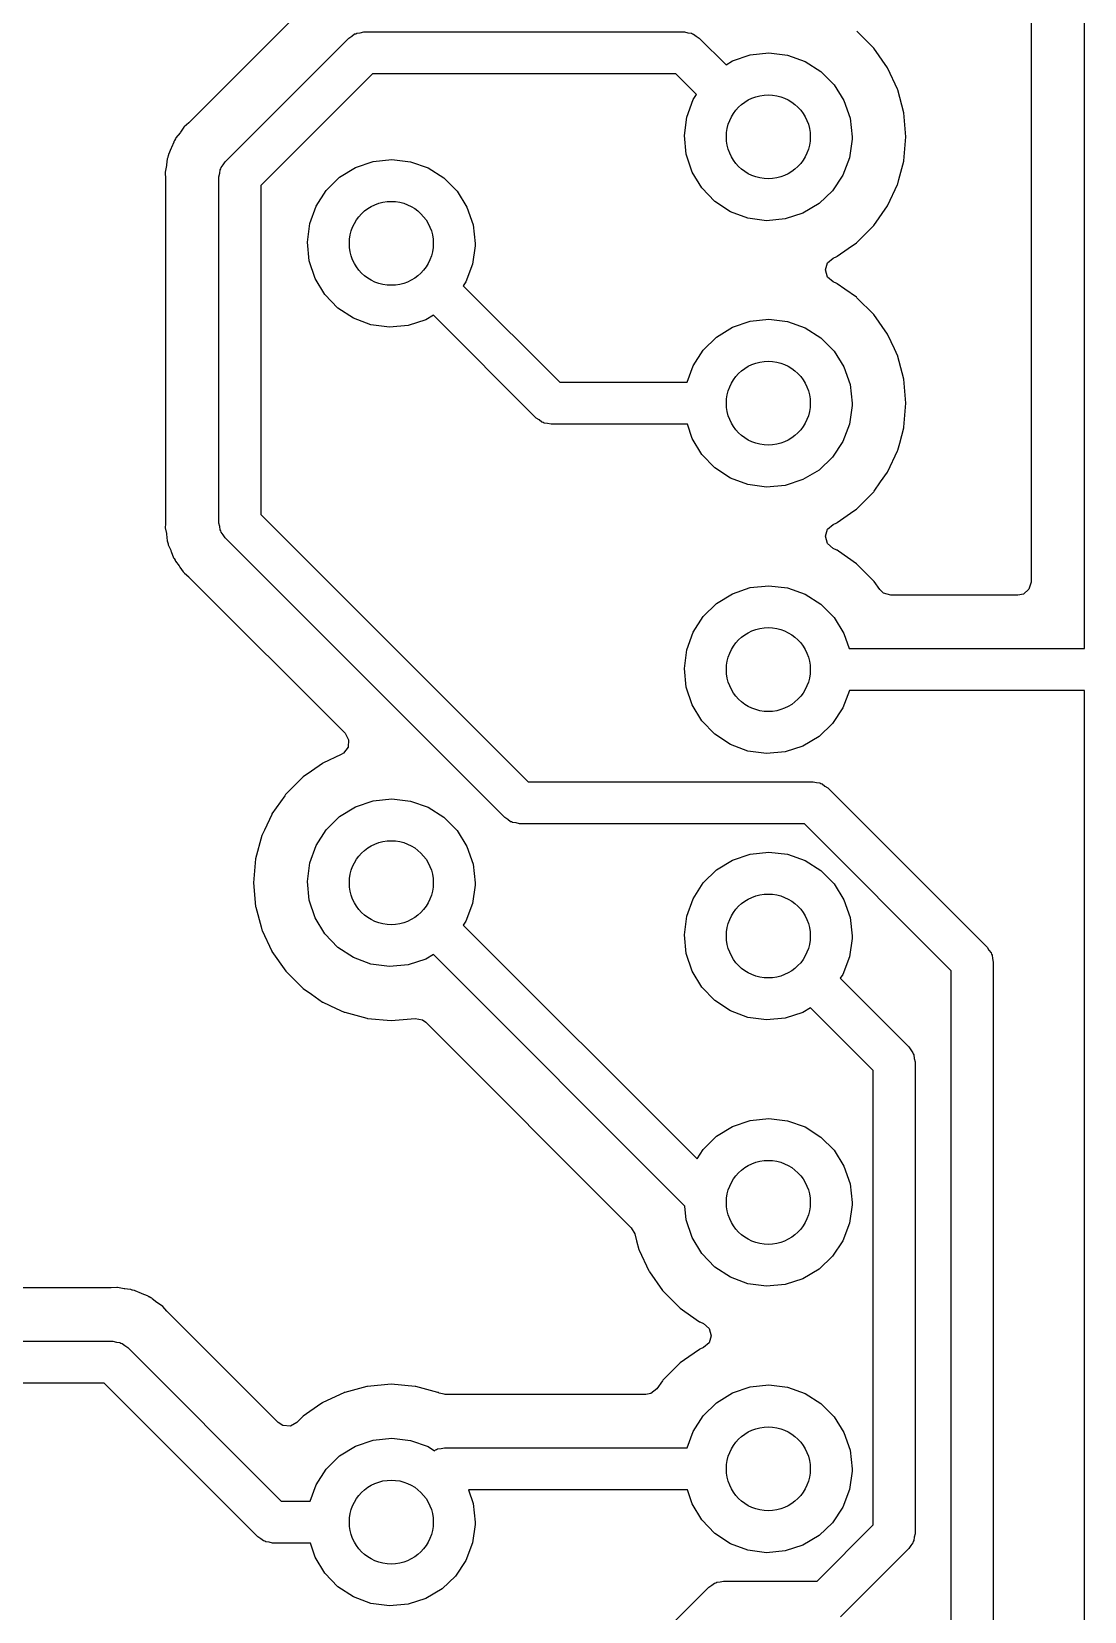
# Model space of a CAD drawing. Extents: x 83 to 135, y -230 to -45.
# Drawn here: x 98.34 to 108.39, y -98.39 to -83.32 of the extents above; entities that cross this region are included whole.
import ezdxf

# ---------------------------------------------------------------- set-up
doc = ezdxf.new("R2010")
doc.units = 0
doc.layers.add('BLACK', color=7, linetype='CONTINUOUS')

msp = doc.modelspace()

# ---------------------------------------------------------------- linework, layer by layer
at = {"layer": 'BLACK', "linetype": 'CONTINUOUS'}
for p, q in [((108.385, -89.208), (108.385, -74.368)), ((107.876, -75.0025), (107.876, -88.5735)), ((100.993, -83.0444), (99.8495, -84.1876)), ((100.189, -84.5676), (101.37, -83.3863)), ((101.37, -83.3863), (101.398, -83.3686)), ((101.398, -83.3686), (101.424, -83.3478)), ((101.424, -83.3478), (101.435, -83.3452)), ((101.435, -83.3452), (101.445, -83.3391)), ((101.445, -83.3391), (101.478, -83.3354)), ((101.478, -83.3354), (101.511, -83.328)), ((101.511, -83.328), (104.57, -83.328)), ((104.57, -83.328), (104.603, -83.3355)), ((104.603, -83.3355), (104.636, -83.3392)), ((104.636, -83.3392), (104.646, -83.3454)), ((104.646, -83.3454), (104.657, -83.3479)), ((104.657, -83.3479), (104.683, -83.3688)), ((104.683, -83.3688), (104.711, -83.3866)), ((104.711, -83.3866), (104.967, -83.6424)), ((106.376, -83.4837), (106.214, -83.3218)), ((105.029, -83.6041), (105.198, -83.5467)), ((105.198, -83.5467), (105.376, -83.528)), ((105.376, -83.528), (105.553, -83.5491)), ((105.553, -83.5491), (105.721, -83.609)), ((106.508, -83.6713), (106.376, -83.4837)), ((101.594, -83.728), (100.53, -84.7918)), ((104.487, -83.728), (101.594, -83.728)), ((104.684, -83.9248), (104.487, -83.728)), ((104.967, -83.6424), (105.029, -83.6041)), ((105.721, -83.609), (105.871, -83.7045)), ((105.871, -83.7045), (105.997, -83.8311)), ((106.51, -83.6762), (106.508, -83.6713)), ((106.602, -83.8738), (106.51, -83.6762)), ((106.51, -83.6762), (106.51, -83.6762)), ((105.997, -83.8311), (106.091, -83.9823)), ((106.604, -83.8788), (106.602, -83.8738)), ((106.664, -84.0999), (106.604, -83.8788)), ((104.592, -84.1399), (104.653, -83.9723)), ((104.653, -83.9723), (104.684, -83.9248)), ((106.091, -83.9823), (106.15, -84.1508)), ((99.8432, -84.1934), (99.7996, -84.2314)), ((99.8495, -84.1876), (99.8432, -84.1934)), ((104.57, -84.3168), (104.592, -84.1399)), ((106.15, -84.1508), (106.17, -84.328)), ((106.683, -84.328), (106.664, -84.0999)), ((99.715, -84.3485), (99.7066, -84.3632)), ((99.7164, -84.3462), (99.715, -84.3485)), ((99.7195, -84.3393), (99.7164, -84.3462)), ((99.7589, -84.289), (99.7195, -84.3393)), ((99.7629, -84.2837), (99.7589, -84.289)), ((99.7952, -84.2377), (99.7629, -84.2837)), ((99.7996, -84.2314), (99.7952, -84.2377)), ((104.587, -84.4943), (104.57, -84.3168)), ((106.17, -84.3503), (106.145, -84.527)), ((106.17, -84.328), (106.17, -84.3503)), ((106.664, -84.5561), (106.683, -84.328)), ((99.649, -84.4956), (99.6476, -84.503)), ((99.6752, -84.4373), (99.649, -84.4956)), ((99.6778, -84.4313), (99.6752, -84.4373)), ((99.6982, -84.3788), (99.6778, -84.4313)), ((99.6983, -84.3788), (99.6982, -84.3788)), ((99.701, -84.3717), (99.6983, -84.3788)), ((99.7054, -84.3655), (99.701, -84.3717)), ((99.7066, -84.3632), (99.7054, -84.3655)), ((104.644, -84.6636), (104.587, -84.4943)), ((99.6293, -84.6014), (99.6177, -84.6642)), ((99.6304, -84.5949), (99.6293, -84.6014)), ((99.6377, -84.539), (99.6304, -84.5949)), ((99.6387, -84.5315), (99.6377, -84.539)), ((99.6377, -84.539), (99.6377, -84.539)), ((99.6415, -84.5244), (99.6387, -84.5315)), ((99.6421, -84.5218), (99.6415, -84.5244)), ((99.6468, -84.5056), (99.6421, -84.5218)), ((99.6476, -84.503), (99.6468, -84.5056)), ((100.137, -84.6761), (100.141, -84.6429)), ((100.141, -84.6429), (100.147, -84.6332)), ((100.147, -84.6332), (100.15, -84.622)), ((100.15, -84.622), (100.171, -84.5959)), ((100.171, -84.5959), (100.189, -84.5676)), ((101.281, -84.7136), (101.433, -84.6201)), ((101.433, -84.6201), (101.602, -84.5627)), ((101.602, -84.5627), (101.78, -84.544)), ((101.78, -84.544), (101.957, -84.5651)), ((101.957, -84.5651), (102.125, -84.625)), ((102.125, -84.625), (102.275, -84.7205)), ((106.145, -84.527), (106.082, -84.6937)), ((106.616, -84.7343), (106.662, -84.5614)), ((106.662, -84.5614), (106.664, -84.5561)), ((106.662, -84.5614), (106.662, -84.5614)), ((99.6177, -84.6642), (99.6181, -84.6718)), ((99.6181, -84.6718), (99.6181, -84.6718)), ((99.6181, -84.6718), (99.6213, -84.7264)), ((99.6213, -84.7264), (99.6215, -84.7336)), ((99.6215, -84.7336), (99.6215, -87.9821)), ((100.13, -84.7087), (100.137, -84.6761)), ((100.13, -88.011), (100.13, -84.7087)), ((100.53, -84.7918), (100.53, -87.9282)), ((101.154, -84.8384), (101.281, -84.7136)), ((102.275, -84.7205), (102.401, -84.8471)), ((104.736, -84.8161), (104.644, -84.6636)), ((106.082, -84.6937), (105.983, -84.8422)), ((106.51, -84.9798), (106.602, -84.7822)), ((106.602, -84.7822), (106.604, -84.7772)), ((106.602, -84.7822), (106.602, -84.7822)), ((106.604, -84.7772), (106.616, -84.7343)), ((101.057, -84.9883), (101.154, -84.8384)), ((102.401, -84.8471), (102.495, -84.9983)), ((104.86, -84.9444), (104.736, -84.8161)), ((105.009, -85.0421), (104.86, -84.9444)), ((105.983, -84.8422), (105.854, -84.9652)), ((100.996, -85.1559), (101.057, -84.9883)), ((102.495, -84.9983), (102.554, -85.1668)), ((105.176, -85.1042), (105.009, -85.0421)), ((105.353, -85.1278), (105.176, -85.1042)), ((105.7, -85.0565), (105.531, -85.1117)), ((105.854, -84.9652), (105.7, -85.0565)), ((106.376, -85.1723), (106.508, -84.9847)), ((106.508, -84.9847), (106.51, -84.9798)), ((106.51, -84.9798), (106.51, -84.9798)), ((100.974, -85.3328), (100.996, -85.1559)), ((102.554, -85.1668), (102.574, -85.344)), ((105.531, -85.1117), (105.353, -85.1278)), ((106.214, -85.3342), (106.376, -85.1723)), ((100.991, -85.5103), (100.974, -85.3328)), ((102.574, -85.3663), (102.549, -85.543)), ((102.574, -85.344), (102.574, -85.3663)), ((106.027, -85.4655), (106.132, -85.3921)), ((106.132, -85.3921), (106.21, -85.3374)), ((106.21, -85.3374), (106.214, -85.3342)), ((106.21, -85.3374), (106.21, -85.3374)), ((101.048, -85.6796), (100.991, -85.5103)), ((102.549, -85.543), (102.486, -85.7097)), ((105.915, -85.597), (105.935, -85.529)), ((105.935, -85.529), (105.988, -85.4838)), ((105.988, -85.4838), (106.022, -85.4678)), ((106.022, -85.4678), (106.027, -85.4655)), ((106.022, -85.4678), (106.022, -85.4678)), ((101.14, -85.8321), (101.048, -85.6796)), ((105.934, -85.6653), (105.915, -85.597)), ((105.988, -85.7122), (105.934, -85.6653)), ((101.264, -85.9604), (101.14, -85.8321)), ((102.486, -85.7097), (102.46, -85.7475)), ((102.46, -85.7475), (103.381, -86.668)), ((106.022, -85.7282), (105.988, -85.7122)), ((106.027, -85.7305), (106.022, -85.7282)), ((106.022, -85.7282), (106.022, -85.7282)), ((106.099, -85.7812), (106.027, -85.7305)), ((106.21, -85.8586), (106.099, -85.7812)), ((101.413, -86.0581), (101.264, -85.9604)), ((106.214, -85.8618), (106.21, -85.8586)), ((106.21, -85.8586), (106.21, -85.8586)), ((106.376, -86.0237), (106.214, -85.8618)), ((101.58, -86.1202), (101.413, -86.0581)), ((101.757, -86.1438), (101.58, -86.1202)), ((101.935, -86.1277), (101.757, -86.1438)), ((102.104, -86.0725), (101.935, -86.1277)), ((102.177, -86.0295), (102.104, -86.0725)), ((103.157, -87.0094), (102.177, -86.0295)), ((104.877, -86.2376), (105.029, -86.1441)), ((105.029, -86.1441), (105.198, -86.0867)), ((105.198, -86.0867), (105.376, -86.068)), ((105.376, -86.068), (105.553, -86.0891)), ((105.553, -86.0891), (105.721, -86.149)), ((105.721, -86.149), (105.871, -86.2445)), ((106.508, -86.2113), (106.376, -86.0237)), ((104.75, -86.3624), (104.877, -86.2376)), ((105.871, -86.2445), (105.997, -86.3711)), ((106.51, -86.2162), (106.508, -86.2113)), ((106.572, -86.3502), (106.51, -86.2162)), ((106.51, -86.2162), (106.51, -86.2162)), ((104.653, -86.5123), (104.75, -86.3624)), ((105.997, -86.3711), (106.091, -86.5223)), ((106.604, -86.4188), (106.572, -86.3502)), ((106.606, -86.4241), (106.604, -86.4188)), ((106.647, -86.5797), (106.606, -86.4241)), ((106.606, -86.4241), (106.606, -86.4241)), ((104.597, -86.668), (104.653, -86.5123)), ((106.091, -86.5223), (106.15, -86.6908)), ((106.664, -86.6399), (106.647, -86.5797)), ((103.381, -86.668), (104.597, -86.668)), ((106.15, -86.6908), (106.17, -86.868)), ((106.683, -86.868), (106.664, -86.6399)), ((106.17, -86.8903), (106.145, -87.067)), ((106.17, -86.868), (106.17, -86.8903)), ((106.664, -87.0961), (106.683, -86.868)), ((103.185, -87.0272), (103.157, -87.0094)), ((103.211, -87.0481), (103.185, -87.0272)), ((103.222, -87.0506), (103.211, -87.0481)), ((103.232, -87.0568), (103.222, -87.0506)), ((103.265, -87.0605), (103.232, -87.0568)), ((103.298, -87.068), (103.265, -87.0605)), ((104.599, -87.068), (103.298, -87.068)), ((104.644, -87.2036), (104.599, -87.068)), ((104.736, -87.3561), (104.644, -87.2036)), ((106.145, -87.067), (106.082, -87.2337)), ((106.623, -87.2481), (106.662, -87.1014)), ((106.662, -87.1014), (106.664, -87.0961)), ((106.662, -87.1014), (106.662, -87.1014)), ((104.86, -87.4844), (104.736, -87.3561)), ((106.082, -87.2337), (105.983, -87.3822)), ((106.51, -87.5198), (106.602, -87.3222)), ((106.602, -87.3222), (106.604, -87.3172)), ((106.602, -87.3222), (106.602, -87.3222)), ((106.604, -87.3172), (106.623, -87.2481)), ((105.009, -87.5821), (104.86, -87.4844)), ((105.854, -87.5052), (105.7, -87.5965)), ((105.983, -87.3822), (105.854, -87.5052)), ((105.176, -87.6442), (105.009, -87.5821)), ((105.353, -87.6678), (105.176, -87.6442)), ((105.531, -87.6517), (105.353, -87.6678)), ((105.7, -87.5965), (105.531, -87.6517)), ((106.381, -87.7055), (106.441, -87.6193)), ((106.441, -87.6193), (106.508, -87.5247)), ((106.508, -87.5247), (106.51, -87.5198)), ((106.51, -87.5198), (106.51, -87.5198)), ((106.214, -87.8742), (106.376, -87.7123)), ((106.376, -87.7123), (106.381, -87.7055)), ((100.53, -87.9282), (103.08, -90.478)), ((106.027, -88.0055), (106.185, -87.8948)), ((106.185, -87.8948), (106.21, -87.8774)), ((106.21, -87.8774), (106.214, -87.8742)), ((106.21, -87.8774), (106.21, -87.8774)), ((99.6189, -88.0241), (99.6173, -88.0484)), ((99.6173, -88.0484), (99.6186, -88.0558)), ((99.6186, -88.0558), (99.6186, -88.0558)), ((99.6186, -88.0558), (99.6283, -88.1113)), ((99.6212, -87.9907), (99.6189, -88.0241)), ((99.6215, -87.9821), (99.6212, -87.9907)), ((99.6283, -88.1113), (99.6292, -88.1178)), ((100.137, -88.0436), (100.13, -88.011)), ((100.141, -88.0768), (100.137, -88.0436)), ((100.147, -88.0865), (100.141, -88.0768)), ((100.15, -88.0977), (100.147, -88.0865)), ((100.171, -88.1239), (100.15, -88.0977)), ((105.915, -88.137), (105.935, -88.069)), ((105.935, -88.069), (105.988, -88.0238)), ((105.988, -88.0238), (106.022, -88.0078)), ((106.022, -88.0078), (106.027, -88.0055)), ((106.022, -88.0078), (106.022, -88.0078)), ((99.6292, -88.1178), (99.6369, -88.1812)), ((99.6369, -88.1812), (99.6396, -88.1883)), ((99.6396, -88.1883), (99.6402, -88.191)), ((99.6402, -88.191), (99.6447, -88.2073)), ((99.6447, -88.2073), (99.6454, -88.2098)), ((99.6454, -88.2098), (99.6468, -88.2173)), ((99.6468, -88.2173), (99.6701, -88.2705)), ((100.188, -88.1522), (100.171, -88.1239)), ((102.856, -90.8194), (100.188, -88.1522)), ((105.934, -88.2053), (105.915, -88.137)), ((105.988, -88.2522), (105.934, -88.2053)), ((106.022, -88.2682), (105.988, -88.2522)), ((106.027, -88.2705), (106.022, -88.2682)), ((106.022, -88.2682), (106.022, -88.2682)), ((99.6701, -88.2705), (99.6724, -88.2758)), ((99.6724, -88.2758), (99.6749, -88.2819)), ((99.6749, -88.2819), (99.6975, -88.3417)), ((99.6975, -88.3417), (99.7018, -88.3479)), ((99.7018, -88.3479), (99.7031, -88.3503)), ((99.7031, -88.3503), (99.7113, -88.3651)), ((99.7113, -88.3651), (99.7126, -88.3674)), ((99.7126, -88.3674), (99.7157, -88.3743)), ((99.7157, -88.3743), (99.7508, -88.42)), ((106.039, -88.2788), (106.027, -88.2705)), ((106.21, -88.3986), (106.039, -88.2788)), ((106.214, -88.4018), (106.21, -88.3986)), ((106.21, -88.3986), (106.21, -88.3986)), ((106.376, -88.5637), (106.214, -88.4018)), ((99.7508, -88.42), (99.7546, -88.425)), ((99.7546, -88.425), (99.7585, -88.4303)), ((99.7585, -88.4303), (99.7903, -88.4767)), ((99.7903, -88.4767), (99.7903, -88.4767)), ((99.7903, -88.4767), (99.7946, -88.483)), ((99.7946, -88.483), (99.8003, -88.488)), ((99.8003, -88.488), (99.8003, -88.488)), ((99.8003, -88.488), (99.8412, -88.5244)), ((99.8412, -88.5244), (99.8464, -88.5294)), ((99.8464, -88.5294), (101.333, -90.0155)), ((106.379, -88.5682), (106.376, -88.5637)), ((106.434, -88.6458), (106.379, -88.5682)), ((106.379, -88.5682), (106.379, -88.5682)), ((104.877, -88.7776), (105.029, -88.6841)), ((105.029, -88.6841), (105.198, -88.6267)), ((105.198, -88.6267), (105.376, -88.608)), ((105.376, -88.608), (105.553, -88.6291)), ((105.553, -88.6291), (105.721, -88.689)), ((105.721, -88.689), (105.871, -88.7845)), ((106.469, -88.6795), (106.434, -88.6458)), ((106.537, -88.6995), (106.469, -88.6795)), ((107.75, -88.6995), (106.537, -88.6995)), ((107.803, -88.6881), (107.75, -88.6995)), ((107.856, -88.6416), (107.803, -88.6881)), ((107.876, -88.5735), (107.856, -88.6416)), ((104.75, -88.9024), (104.877, -88.7776)), ((105.871, -88.7845), (105.997, -88.9111)), ((104.653, -89.0523), (104.75, -88.9024)), ((105.997, -88.9111), (106.091, -89.0623)), ((104.592, -89.2199), (104.653, -89.0523)), ((106.091, -89.0623), (106.142, -89.208)), ((104.57, -89.3968), (104.592, -89.2199)), ((106.142, -89.208), (108.385, -89.208)), ((104.587, -89.5743), (104.57, -89.3968)), ((104.644, -89.7436), (104.587, -89.5743)), ((106.144, -89.608), (106.082, -89.7737)), ((108.385, -89.608), (106.144, -89.608)), ((108.385, -103.415), (108.385, -89.608)), ((104.736, -89.8961), (104.644, -89.7436)), ((106.082, -89.7737), (105.983, -89.9222)), ((104.86, -90.0244), (104.736, -89.8961)), ((105.983, -89.9222), (105.854, -90.0452)), ((101.333, -90.0155), (101.367, -90.0778)), ((105.009, -90.1221), (104.86, -90.0244)), ((105.854, -90.0452), (105.7, -90.1365)), ((101.297, -90.2188), (101.122, -90.3002)), ((101.319, -90.2055), (101.297, -90.2188)), ((101.362, -90.1486), (101.319, -90.2055)), ((101.367, -90.0778), (101.362, -90.1486)), ((105.176, -90.1842), (105.009, -90.1221)), ((105.353, -90.2078), (105.176, -90.1842)), ((105.531, -90.1917), (105.353, -90.2078)), ((105.7, -90.1365), (105.531, -90.1917)), ((101.012, -90.3759), (100.934, -90.4306)), ((101.117, -90.3025), (101.012, -90.3759)), ((101.122, -90.3002), (101.117, -90.3025)), ((101.122, -90.3002), (101.122, -90.3002)), ((100.93, -90.4338), (100.768, -90.5957)), ((100.934, -90.4306), (100.93, -90.4338)), ((100.934, -90.4306), (100.934, -90.4306)), ((103.08, -90.478), (105.797, -90.478)), ((105.797, -90.478), (105.829, -90.4855)), ((105.829, -90.4855), (105.862, -90.4892)), ((105.862, -90.4892), (105.872, -90.4954)), ((105.872, -90.4954), (105.883, -90.4979)), ((105.883, -90.4979), (105.91, -90.5188)), ((105.91, -90.5188), (105.938, -90.5366)), ((100.757, -90.611), (100.636, -90.7833)), ((100.765, -90.6002), (100.757, -90.611)), ((100.768, -90.5957), (100.765, -90.6002)), ((100.765, -90.6002), (100.765, -90.6002)), ((101.433, -90.7161), (101.602, -90.6587)), ((101.602, -90.6587), (101.78, -90.64)), ((101.78, -90.64), (101.957, -90.6611)), ((101.957, -90.6611), (102.125, -90.721)), ((105.938, -90.5366), (107.457, -92.0555)), ((100.634, -90.7882), (100.564, -90.9386)), ((100.636, -90.7833), (100.634, -90.7882)), ((100.634, -90.7882), (100.634, -90.7882)), ((101.154, -90.9344), (101.281, -90.8096)), ((101.281, -90.8096), (101.433, -90.7161)), ((102.125, -90.721), (102.275, -90.8165)), ((102.275, -90.8165), (102.401, -90.9431)), ((102.884, -90.8372), (102.856, -90.8194)), ((100.564, -90.9386), (100.54, -90.9908)), ((101.057, -91.0843), (101.154, -90.9344)), ((102.401, -90.9431), (102.495, -91.0943)), ((102.91, -90.8581), (102.884, -90.8372)), ((102.921, -90.8606), (102.91, -90.8581)), ((102.931, -90.8668), (102.921, -90.8606)), ((102.964, -90.8705), (102.931, -90.8668)), ((102.997, -90.878), (102.964, -90.8705)), ((105.714, -90.878), (102.997, -90.878)), ((107.115, -92.2795), (105.714, -90.878)), ((100.54, -90.9908), (100.48, -91.2119)), ((100.996, -91.2519), (101.057, -91.0843)), ((102.495, -91.0943), (102.554, -91.2628)), ((100.48, -91.2119), (100.461, -91.44)), ((100.974, -91.4288), (100.996, -91.2519)), ((102.554, -91.2628), (102.574, -91.44)), ((104.877, -91.3176), (105.029, -91.2241)), ((105.029, -91.2241), (105.198, -91.1667)), ((105.198, -91.1667), (105.376, -91.148)), ((105.376, -91.148), (105.553, -91.1691)), ((105.553, -91.1691), (105.721, -91.229)), ((105.721, -91.229), (105.871, -91.3245)), ((100.991, -91.6063), (100.974, -91.4288)), ((104.75, -91.4424), (104.877, -91.3176)), ((105.871, -91.3245), (105.997, -91.4511)), ((100.461, -91.44), (100.48, -91.6681)), ((102.574, -91.4623), (102.549, -91.639)), ((102.574, -91.44), (102.574, -91.4623)), ((104.653, -91.5923), (104.75, -91.4424)), ((105.997, -91.4511), (106.091, -91.6023)), ((100.48, -91.6681), (100.482, -91.6734)), ((100.482, -91.6734), (100.482, -91.6734)), ((100.482, -91.6734), (100.532, -91.8603)), ((101.048, -91.7756), (100.991, -91.6063)), ((102.549, -91.639), (102.486, -91.8057)), ((104.592, -91.7599), (104.653, -91.5923)), ((106.091, -91.6023), (106.15, -91.7708)), ((100.532, -91.8603), (100.54, -91.8892)), ((101.14, -91.9281), (101.048, -91.7756)), ((102.486, -91.8057), (102.46, -91.8435)), ((102.46, -91.8435), (104.691, -94.0741)), ((104.57, -91.9368), (104.592, -91.7599)), ((106.15, -91.7708), (106.17, -91.948)), ((100.54, -91.8892), (100.542, -91.8942)), ((100.542, -91.8942), (100.542, -91.8942)), ((100.542, -91.8942), (100.634, -92.0918)), ((101.264, -92.0564), (101.14, -91.9281)), ((104.587, -92.1143), (104.57, -91.9368)), ((106.17, -91.9703), (106.145, -92.147)), ((106.17, -91.948), (106.17, -91.9703)), ((100.634, -92.0918), (100.634, -92.0918)), ((100.634, -92.0918), (100.636, -92.0967)), ((100.636, -92.0967), (100.768, -92.2843)), ((101.413, -92.1541), (101.264, -92.0564)), ((101.58, -92.2162), (101.413, -92.1541)), ((102.104, -92.1685), (101.935, -92.2237)), ((102.177, -92.1255), (102.104, -92.1685)), ((104.575, -94.5235), (102.177, -92.1255)), ((104.644, -92.2836), (104.587, -92.1143)), ((106.145, -92.147), (106.082, -92.3137)), ((107.457, -92.0555), (107.474, -92.0838)), ((107.474, -92.0838), (107.495, -92.1099)), ((107.495, -92.1099), (107.498, -92.1211)), ((107.498, -92.1211), (107.504, -92.1309)), ((107.504, -92.1309), (107.508, -92.1641)), ((107.508, -92.1641), (107.515, -92.1966)), ((100.768, -92.2843), (100.93, -92.4462)), ((101.757, -92.2398), (101.58, -92.2162)), ((101.935, -92.2237), (101.757, -92.2398)), ((104.736, -92.4361), (104.644, -92.2836)), ((106.082, -92.3137), (106.056, -92.3515)), ((107.115, -99.2365), (107.115, -92.2795)), ((107.515, -92.1966), (107.515, -99.3197)), ((100.93, -92.4462), (100.934, -92.4494)), ((100.934, -92.4494), (100.934, -92.4494)), ((100.934, -92.4494), (101.012, -92.5038)), ((104.86, -92.5644), (104.736, -92.4361)), ((106.056, -92.3515), (106.711, -93.0063)), ((101.012, -92.5038), (101.117, -92.5775)), ((101.117, -92.5775), (101.122, -92.5798)), ((101.122, -92.5798), (101.122, -92.5798)), ((101.122, -92.5798), (101.249, -92.6388)), ((105.009, -92.6621), (104.86, -92.5644)), ((105.773, -92.6335), (105.7, -92.6765)), ((106.37, -93.2304), (105.773, -92.6335)), ((101.249, -92.6388), (101.325, -92.6743)), ((101.325, -92.6743), (101.33, -92.6757)), ((101.33, -92.6757), (101.33, -92.6757)), ((101.33, -92.6757), (101.541, -92.7321)), ((101.541, -92.7321), (101.541, -92.7321)), ((101.541, -92.7321), (101.546, -92.7335)), ((101.546, -92.7335), (101.774, -92.7535)), ((101.774, -92.7535), (102.002, -92.7336)), ((102.002, -92.7336), (102.072, -92.7475)), ((102.072, -92.7475), (102.102, -92.77)), ((102.102, -92.77), (104.063, -94.7309)), ((105.176, -92.7242), (105.009, -92.6621)), ((105.353, -92.7478), (105.176, -92.7242)), ((105.531, -92.7317), (105.353, -92.7478)), ((105.7, -92.6765), (105.531, -92.7317)), ((106.711, -93.0063), (106.729, -93.0347)), ((106.729, -93.0347), (106.75, -93.0608)), ((106.75, -93.0608), (106.752, -93.072)), ((106.752, -93.072), (106.758, -93.0817)), ((106.758, -93.0817), (106.762, -93.1149)), ((106.37, -97.5636), (106.37, -93.2304)), ((106.762, -93.1149), (106.77, -93.1475)), ((106.77, -93.1475), (106.77, -97.6468)), ((105.198, -93.7067), (105.376, -93.688)), ((105.376, -93.688), (105.553, -93.7091)), ((104.877, -93.8576), (105.029, -93.7641)), ((105.029, -93.7641), (105.198, -93.7067)), ((105.553, -93.7091), (105.721, -93.769)), ((105.721, -93.769), (105.871, -93.8645)), ((104.691, -94.0741), (104.75, -93.9824)), ((104.75, -93.9824), (104.877, -93.8576)), ((105.871, -93.8645), (105.997, -93.9911)), ((105.997, -93.9911), (106.091, -94.1423)), ((106.091, -94.1423), (106.15, -94.3108)), ((106.15, -94.3108), (106.17, -94.488)), ((104.587, -94.6543), (104.575, -94.5235)), ((106.17, -94.5103), (106.145, -94.687)), ((106.17, -94.488), (106.17, -94.5103)), ((104.063, -94.7309), (104.096, -94.7874)), ((104.644, -94.8236), (104.587, -94.6543)), ((106.145, -94.687), (106.082, -94.8537)), ((104.096, -94.7874), (104.114, -94.8555)), ((104.114, -94.8555), (104.136, -94.9372)), ((104.736, -94.9761), (104.644, -94.8236)), ((106.082, -94.8537), (105.983, -95.0022)), ((104.136, -94.9372), (104.138, -94.9422)), ((104.138, -94.9422), (104.23, -95.1398)), ((104.86, -95.1044), (104.736, -94.9761)), ((105.983, -95.0022), (105.854, -95.1252)), ((104.23, -95.1398), (104.23, -95.1398)), ((104.23, -95.1398), (104.232, -95.1447)), ((104.232, -95.1447), (104.236, -95.1493)), ((104.236, -95.1493), (104.36, -95.3275)), ((105.009, -95.2021), (104.86, -95.1044)), ((105.854, -95.1252), (105.7, -95.2165)), ((99.094, -95.3035), (93.5637, -95.3035)), ((99.1012, -95.3033), (99.094, -95.3035)), ((99.1559, -95.3001), (99.1012, -95.3033)), ((99.1634, -95.2997), (99.1559, -95.3001)), ((99.1559, -95.3001), (99.1559, -95.3001)), ((99.2263, -95.3113), (99.1634, -95.2997)), ((99.2328, -95.3124), (99.2263, -95.3113)), ((99.259, -95.3158), (99.2328, -95.3124)), ((99.2886, -95.3197), (99.259, -95.3158)), ((99.2961, -95.3207), (99.2886, -95.3197)), ((99.2886, -95.3197), (99.2886, -95.3197)), ((99.3032, -95.3235), (99.2961, -95.3207)), ((99.3058, -95.3241), (99.3032, -95.3235)), ((99.322, -95.3288), (99.3058, -95.3241)), ((99.3246, -95.3296), (99.322, -95.3288)), ((99.3321, -95.331), (99.3246, -95.3296)), ((99.3903, -95.3572), (99.3321, -95.331)), ((104.36, -95.3275), (104.364, -95.3323)), ((104.364, -95.3323), (104.526, -95.4942)), ((105.176, -95.2642), (105.009, -95.2021)), ((105.353, -95.2878), (105.176, -95.2642)), ((105.531, -95.2717), (105.353, -95.2878)), ((105.7, -95.2165), (105.531, -95.2717)), ((99.3964, -95.3598), (99.3903, -95.3572)), ((99.4488, -95.3802), (99.3964, -95.3598)), ((99.4559, -95.383), (99.4488, -95.3802)), ((99.4488, -95.3802), (99.4488, -95.3802)), ((99.4621, -95.3874), (99.4559, -95.383)), ((99.4645, -95.3886), (99.4621, -95.3874)), ((99.4791, -95.397), (99.4645, -95.3886)), ((99.4814, -95.3984), (99.4791, -95.397)), ((99.4883, -95.4015), (99.4814, -95.3984)), ((99.4943, -95.4062), (99.4883, -95.4015)), ((99.5386, -95.4409), (99.4943, -95.4062)), ((99.5439, -95.4449), (99.5386, -95.4409)), ((99.5962, -95.4816), (99.5439, -95.4449)), ((99.6338, -95.5247), (99.5962, -95.4816)), ((104.526, -95.4942), (104.53, -95.4974)), ((104.53, -95.4974), (104.53, -95.4974)), ((104.53, -95.4974), (104.575, -95.5284)), ((99.6342, -95.5252), (99.6338, -95.5247)), ((99.6401, -95.5315), (99.6342, -95.5252)), ((100.695, -96.5864), (99.6401, -95.5315)), ((104.575, -95.5284), (104.713, -95.6255)), ((104.713, -95.6255), (104.718, -95.6278)), ((104.718, -95.6278), (104.718, -95.6278)), ((104.718, -95.6278), (104.752, -95.6438)), ((104.752, -95.6438), (104.806, -95.6907)), ((104.825, -95.759), (104.805, -95.827)), ((104.806, -95.6907), (104.825, -95.759)), ((93.3008, -95.812), (99.119, -95.812)), ((99.119, -95.812), (99.1515, -95.8195)), ((99.1515, -95.8195), (99.1847, -95.8232)), ((99.1847, -95.8232), (99.1945, -95.8294)), ((99.1945, -95.8294), (99.2057, -95.8319)), ((99.2057, -95.8319), (99.2318, -95.8528)), ((99.2318, -95.8528), (99.2601, -95.8706)), ((99.2601, -95.8706), (100.725, -97.336)), ((104.713, -95.8905), (104.612, -95.9614)), ((104.718, -95.8882), (104.713, -95.8905)), ((104.752, -95.8722), (104.718, -95.8882)), ((104.718, -95.8882), (104.718, -95.8882)), ((104.805, -95.827), (104.752, -95.8722)), ((104.526, -96.0218), (104.364, -96.1837)), ((104.53, -96.0186), (104.526, -96.0218)), ((104.612, -95.9614), (104.53, -96.0186)), ((104.53, -96.0186), (104.53, -96.0186)), ((99.0358, -96.212), (93.2177, -96.212)), ((100.501, -97.6774), (99.0358, -96.212)), ((101.541, -96.2439), (101.33, -96.3003)), ((101.546, -96.2425), (101.541, -96.2439)), ((101.541, -96.2439), (101.541, -96.2439)), ((101.774, -96.2225), (101.546, -96.2425)), ((102.002, -96.2425), (101.774, -96.2225)), ((102.007, -96.2439), (102.002, -96.2425)), ((102.218, -96.3003), (102.007, -96.2439)), ((102.007, -96.2439), (102.007, -96.2439)), ((104.361, -96.1882), (104.306, -96.2658)), ((104.364, -96.1837), (104.361, -96.1882)), ((104.361, -96.1882), (104.361, -96.1882)), ((105.029, -96.3041), (105.198, -96.2467)), ((105.198, -96.2467), (105.376, -96.228)), ((105.376, -96.228), (105.553, -96.2491)), ((105.553, -96.2491), (105.721, -96.309)), ((101.117, -96.3985), (101.101, -96.4095)), ((101.122, -96.3962), (101.117, -96.3985)), ((101.32, -96.304), (101.122, -96.3962)), ((101.122, -96.3962), (101.122, -96.3962)), ((101.325, -96.3017), (101.32, -96.304)), ((101.32, -96.304), (101.32, -96.304)), ((101.33, -96.3003), (101.325, -96.3017)), ((101.33, -96.3003), (101.33, -96.3003)), ((102.223, -96.3017), (102.218, -96.3003)), ((102.218, -96.3003), (102.218, -96.3003)), ((102.228, -96.304), (102.223, -96.3017)), ((102.232, -96.306), (102.228, -96.304)), ((102.228, -96.304), (102.228, -96.304)), ((102.277, -96.3175), (102.232, -96.306)), ((102.287, -96.3181), (102.277, -96.3175)), ((102.302, -96.3192), (102.287, -96.3181)), ((102.311, -96.3195), (102.302, -96.3192)), ((104.203, -96.3195), (102.311, -96.3195)), ((104.251, -96.3101), (104.203, -96.3195)), ((104.306, -96.2658), (104.251, -96.3101)), ((104.75, -96.5224), (104.877, -96.3976)), ((104.877, -96.3976), (105.029, -96.3041)), ((105.721, -96.309), (105.871, -96.4045)), ((100.93, -96.5298), (100.873, -96.5864)), ((100.934, -96.5266), (100.93, -96.5298)), ((101.101, -96.4095), (100.934, -96.5266)), ((100.934, -96.5266), (100.934, -96.5266)), ((104.653, -96.6723), (104.75, -96.5224)), ((105.871, -96.4045), (105.997, -96.5311)), ((105.997, -96.5311), (106.091, -96.6823)), ((100.74, -96.6153), (100.695, -96.5864)), ((100.811, -96.6204), (100.74, -96.6153)), ((100.873, -96.5864), (100.811, -96.6204)), ((104.597, -96.828), (104.653, -96.6723)), ((106.091, -96.6823), (106.15, -96.8508)), ((101.281, -96.9056), (101.433, -96.8121)), ((101.433, -96.8121), (101.602, -96.7547)), ((101.602, -96.7547), (101.78, -96.736)), ((101.78, -96.736), (101.957, -96.7571)), ((101.957, -96.7571), (102.125, -96.817)), ((102.125, -96.817), (102.186, -96.8556)), ((102.186, -96.8556), (102.195, -96.8478)), ((102.195, -96.8478), (102.206, -96.8452)), ((102.206, -96.8452), (102.216, -96.8391)), ((102.216, -96.8391), (102.249, -96.8354)), ((102.249, -96.8354), (102.282, -96.828)), ((102.282, -96.828), (104.597, -96.828)), ((106.15, -96.8508), (106.17, -97.028)), ((101.154, -97.0304), (101.281, -96.9056)), ((101.057, -97.1803), (101.154, -97.0304)), ((106.17, -97.0503), (106.145, -97.227)), ((106.17, -97.028), (106.17, -97.0503)), ((101.001, -97.336), (101.057, -97.1803)), ((104.599, -97.228), (102.509, -97.228)), ((102.509, -97.228), (102.554, -97.3588)), ((104.644, -97.3636), (104.599, -97.228)), ((106.145, -97.227), (106.082, -97.3937)), ((100.725, -97.336), (101.001, -97.336)), ((102.554, -97.3588), (102.574, -97.536)), ((104.736, -97.5161), (104.644, -97.3636)), ((106.082, -97.3937), (105.983, -97.5422)), ((102.574, -97.5583), (102.549, -97.735)), ((102.574, -97.536), (102.574, -97.5583)), ((104.86, -97.6444), (104.736, -97.5161)), ((105.835, -98.098), (106.37, -97.5636)), ((105.983, -97.5422), (105.854, -97.6652)), ((100.529, -97.6952), (100.501, -97.6774)), ((100.556, -97.7161), (100.529, -97.6952)), ((100.567, -97.7186), (100.556, -97.7161)), ((100.577, -97.7248), (100.567, -97.7186)), ((100.61, -97.7285), (100.577, -97.7248)), ((100.642, -97.736), (100.61, -97.7285)), ((101.003, -97.736), (100.642, -97.736)), ((101.048, -97.8716), (101.003, -97.736)), ((102.549, -97.735), (102.486, -97.9017)), ((105.009, -97.7421), (104.86, -97.6444)), ((105.176, -97.8042), (105.009, -97.7421)), ((105.7, -97.7565), (105.531, -97.8117)), ((105.854, -97.6652), (105.7, -97.7565)), ((106.75, -97.7335), (106.729, -97.7596)), ((106.752, -97.7223), (106.75, -97.7335)), ((106.758, -97.7126), (106.752, -97.7223)), ((106.762, -97.6794), (106.758, -97.7126)), ((106.77, -97.6468), (106.762, -97.6794)), ((101.14, -98.0241), (101.048, -97.8716)), ((102.486, -97.9017), (102.387, -98.0502)), ((105.353, -97.8278), (105.176, -97.8042)), ((105.531, -97.8117), (105.353, -97.8278)), ((106.711, -97.7879), (106.059, -98.4397)), ((106.729, -97.7596), (106.711, -97.7879)), ((101.264, -98.1524), (101.14, -98.0241)), ((102.387, -98.0502), (102.258, -98.1732)), ((101.413, -98.2501), (101.264, -98.1524)), ((102.258, -98.1732), (102.104, -98.2645)), ((104.099, -98.86), (104.802, -98.1563)), ((104.802, -98.1563), (104.831, -98.1386)), ((104.831, -98.1386), (104.857, -98.1178)), ((104.857, -98.1178), (104.868, -98.1152)), ((104.868, -98.1152), (104.878, -98.1091)), ((104.878, -98.1091), (104.911, -98.1054)), ((104.911, -98.1054), (104.944, -98.098)), ((104.944, -98.098), (105.835, -98.098)), ((101.58, -98.3122), (101.413, -98.2501)), ((101.757, -98.3358), (101.58, -98.3122)), ((101.935, -98.3197), (101.757, -98.3358)), ((102.104, -98.2645), (101.935, -98.3197))]:
    msp.add_line(p, q, dxfattribs=at)
at = {"layer": 'BLACK'}
for centre in [(105.37, -84.328), (101.774, -85.344), (105.37, -86.868), (105.37, -89.408), (101.774, -91.44), (105.37, -91.948), (105.37, -94.488), (105.37, -97.028), (101.774, -97.536)]:
    msp.add_circle(centre, 0.4, dxfattribs=at)

doc.saveas('drawing.dxf')
